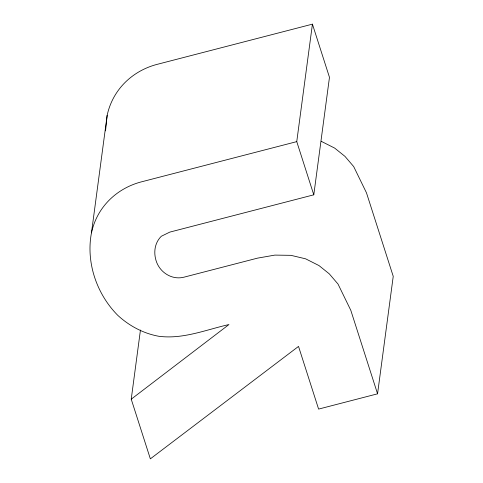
<?xml version="1.0" encoding="UTF-8"?>
<svg xmlns="http://www.w3.org/2000/svg" width="483" height="483" viewBox="0 0 483 483"><rect width="100%" height="100%" fill="white"/><g stroke="black" fill="none" stroke-linecap="round" stroke-linejoin="round"><path stroke-width="0.72" d="M377.561 393.82L350.803 310.315L338.022 284.064L329.291 273.855L318.997 265.578L305.618 258.822L290.911 255.332L274.875 255.102L257.511 258.139L184.222 277.115C172.008 280.4 159.583 272.376 156.045 260.542C153.443 252.06 154.801 242.629 161.316 236.259L169.799 232.112L313.793 194.818L329.472 77.34L312.429 24.15L158.472 64.016C132.807 70.24 112.75 89.319 107.148 115.365L91.468 232.848C85.811 262.45 96.709 294.129 117.786 315.351C129.281 325.934 143.373 333.463 158.798 336.277C182.882 339.452 205.909 329.78 228.966 324.546L131.231 399.175L150.352 458.85L298.524 346.408L318.605 409.089L377.561 393.82L393.234 276.342L366.476 192.832L353.701 166.587L344.965 156.371L334.671 148.1L321.292 141.344M107.148 115.365L105.536 130.863M131.231 399.175L140.456 330.028M313.793 194.818L296.755 141.628L312.429 24.15M91.468 232.848C97.077 206.796 117.134 187.718 142.799 181.499L296.755 141.628"/></g></svg>
